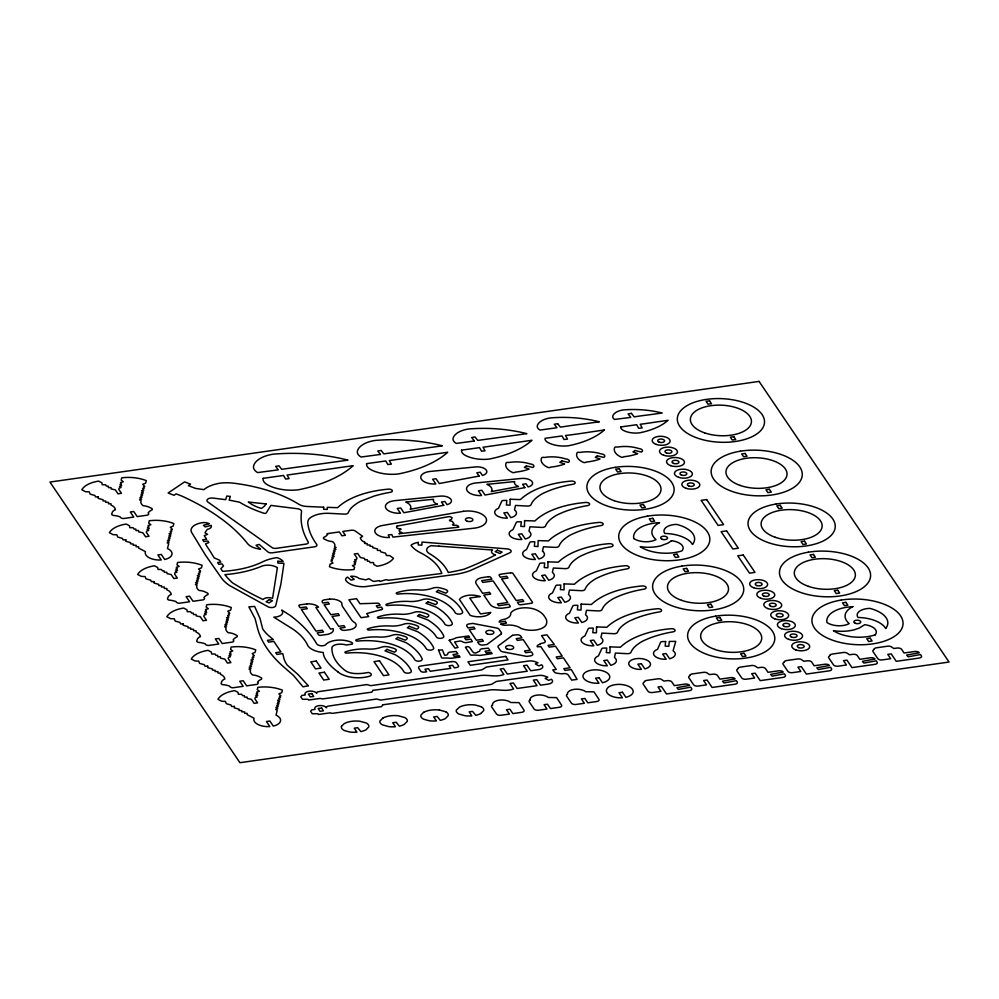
<?xml version="1.0" encoding="UTF-8"?>
<svg xmlns="http://www.w3.org/2000/svg" width="999" height="999" viewBox="0 0 999 999"><rect width="100%" height="100%" fill="white"/><g stroke="black" fill="none" stroke-linecap="round" stroke-linejoin="round"><path stroke-width="1.5" d="M423.588 712.324L420.866 715.184A8.991 4.495 2.4 0 0 423.776 719.243L429.12 720.729A16.284 8.142 2.4 0 0 436.388 720.891L433.691 716.92L437.137 716.433L440.284 720.329A16.246 8.117 2.4 0 0 445.517 718.468L448.226 715.584A8.941 4.471 2.4 0 0 445.729 711.738M480.956 713.423L483.678 710.551A8.941 4.471 2.4 0 0 481.181 706.705M383.067 717.894L379.907 721.003A8.941 4.471 2.4 0 0 382.405 724.849L388.798 726.623A16.471 8.242 2.4 0 0 395.429 726.71L392.744 722.739L396.191 722.252L399.325 726.136A16.434 8.217 2.4 0 0 404.12 724.5L407.267 721.403A8.941 4.471 2.4 0 0 404.77 717.557L398.389 715.771A16.871 8.429 2.4 0 0 383.129 717.931M647.577 516.121L651.186 515.609A45.604 22.802 2.4 0 1 707.342 531.768A45.604 22.802 2.4 0 1 680.981 559.627L677.372 560.139A45.604 22.802 2.4 0 1 621.228 543.993A45.604 22.802 2.4 0 1 647.589 516.121M808.328 552.197L811.925 551.685A45.604 22.802 2.4 0 1 868.094 567.832A45.604 22.802 2.4 0 1 841.72 595.704L838.124 596.216A45.604 22.802 2.4 0 1 781.967 580.057A45.604 22.802 2.4 0 1 808.341 552.197M439.335 709.964L445.704 711.75M481.168 706.718L474.8 704.932A16.871 8.429 2.4 0 0 459.54 707.092L456.318 710.152A8.941 4.471 2.4 0 0 458.816 713.998L465.209 715.784A16.471 8.242 2.4 0 0 471.84 715.858L469.155 711.887L472.602 711.4L475.736 715.296A16.246 8.117 2.4 0 0 480.969 713.436M542.507 551.173L543.468 546.765L555.219 547.377A3.734 1.873 2.4 0 0 559.04 545.991A45.167 22.59 2.4 0 1 565.509 538.224L567.095 537.075A51.299 25.649 2.4 0 1 571.328 534.552L576.423 532.317A87.125 43.556 2.4 0 1 600.149 525.711L601.286 525.536A3.247 1.623 2.4 0 0 602.971 523.576A3.247 1.623 2.4 0 0 599.175 522.415A76.286 38.137 2.4 0 0 548.426 540.934L538.099 540.596L538.011 546.528L534.365 546.328L534.79 541.745L531.393 541.808A1.823 0.912 2.4 0 0 529.795 542.494L526.448 549.65A10.914 5.457 2.4 0 0 523.676 556.018A10.914 5.457 2.4 0 0 535.352 559.465L531.83 554.258L535.289 553.771L538.798 558.965A10.914 5.457 2.4 0 0 542.507 551.173M337.862 671.877A22.403 11.201 2.4 0 0 370.354 675.923A4.508 2.248 2.4 0 0 368.594 672.464L365.472 672.914A23.364 11.676 2.4 0 1 354.37 673.488A12.662 6.331 2.4 0 1 344.942 670.354A77.21 38.599 2.4 0 1 331.93 647.514A8.292 4.146 2.4 0 1 338.399 644.255A11.838 5.919 2.4 0 1 346.341 644.967L352.285 644.13A3.259 1.623 2.4 0 0 351.298 642.22A16.583 8.292 2.4 0 0 325.437 644.967A5.02 2.51 2.4 0 1 320.554 645.704A5.02 2.51 2.4 0 1 316.708 643.831A186.026 93.007 2.4 0 0 289.822 615.172L281.73 610.064L282.13 610.814A9.965 4.983 2.4 0 1 273.801 617.157L292.969 629.17A82.13 41.059 2.4 0 1 307.817 645.591A18.082 9.041 2.4 0 0 323.264 652.459A41.646 20.829 2.4 0 0 324.975 658.291A86.638 43.319 2.4 0 0 337.937 671.865M423.651 712.349A16.783 8.392 2.4 0 1 439.323 710.014M875.136 634.889A30.544 15.272 2.4 0 1 833.403 630.669A28.147 14.073 2.4 0 0 842.544 631.306L845.579 631.168A28.147 14.073 2.4 0 0 854.145 629.807L859.078 628.146L864.709 624.687A14.236 7.118 2.4 0 1 875.124 634.889M852.846 606.668A30.544 15.272 2.4 0 0 826.947 622.502A14.236 7.118 2.4 0 0 849.212 623.613A28.147 14.073 2.4 0 1 852.821 606.668M397.065 526.086L397.065 526.161A6.306 3.159 2.4 0 0 396.665 527.734L397.664 528.471A5.944 2.972 2.4 0 0 400.749 528.796L401.049 529.37A7.717 3.859 2.4 0 0 399.175 530.419A12.338 6.169 2.4 0 1 399.45 531.63A4.995 2.498 2.4 0 0 401.66 532.392L401.698 532.917A9.266 4.633 2.4 0 0 398.913 533.741L458.753 527.16A4.62 2.31 2.4 0 0 458.429 526.211A17.395 8.704 2.4 0 1 456.68 525.362A7.867 3.934 2.4 0 0 453.296 525.312L452.46 524.587A4.096 2.048 2.4 0 0 453.871 523.376A17.395 8.704 2.4 0 1 452.36 521.416A11.101 5.544 2.4 0 0 449.75 520.854L449.475 520.142A7.255 3.634 2.4 0 0 451.773 518.918A17.395 8.704 2.4 0 1 452.06 517.594A11.588 5.794 2.4 0 0 449.238 516.558L397.065 526.086M277.897 561.276L277.872 563.099L283.866 563.311L283.866 564.048L280.869 584.265L275.687 605.769A4.483 2.248 2.4 0 1 272.715 607.479A4.483 2.248 2.4 0 1 268.144 606.843L229.645 585.564A52.223 26.111 2.4 0 1 220.979 577.297L205.469 555.119L191.433 532.105A16.883 8.442 2.4 0 1 202.934 522.614A6.993 3.496 2.4 0 1 209.315 523.726L203.421 525.287L205.282 526.923L211.164 525.362A6.993 3.496 2.4 0 1 207.467 529.333A42.308 21.154 2.4 0 0 205.02 532.792L207.542 534.29L204.233 535.651L206.656 539.223L202.672 539.797L203.858 541.558L207.854 540.996L208.916 542.569L205.469 543.893A447.49 223.751 2.4 0 0 210.614 551.972L214.248 557.929L219.518 560.152L220.829 562.075L217.595 562.537L218.781 564.298L222.015 563.848L223.489 566.008L220.866 568.668L222.552 571.328A72.752 36.376 2.4 0 0 262.799 561.763A36.201 18.107 2.4 0 1 276.873 557.617A13.324 6.656 2.4 0 1 283.129 561.463L277.897 561.276M323.664 507.217L323.626 509.278L327.272 509.403L327.31 507.342L337.637 507.679A76.286 38.137 2.4 0 1 388.374 489.16A3.247 1.623 2.4 0 1 392.182 490.334A3.247 1.623 2.4 0 1 390.484 492.282L389.348 492.47A87.125 43.556 2.4 0 0 373.963 496.128L360.527 501.311A51.299 25.649 2.4 0 0 356.293 503.833L354.707 504.97A45.167 22.59 2.4 0 0 348.239 512.737A3.734 1.873 2.4 0 1 344.418 514.123L330.282 513.386A21.716 10.864 2.4 0 0 308.928 519.018A25.537 12.762 2.4 0 0 307.742 523.126A143.918 71.953 2.4 0 0 315.609 542.832L316.758 544.517A3.709 1.861 2.4 0 1 314.473 546.815L272.203 552.809A3.646 1.823 2.4 0 1 267.994 551.985L259.166 544.43L256.031 545.267L260.489 549.175A16.596 8.292 2.4 0 1 247.615 543.668A232.705 116.346 2.4 0 0 223.339 520.279L217.32 515.921A232.705 116.346 2.4 0 0 182.055 496.178L176.149 493.868L174.026 495.292L168.132 492.994L184.603 481.905L190.547 484.178L188.386 485.626L195.392 488.374L203.883 489.647A31.294 15.647 2.4 0 1 219.38 483.291L221.753 482.979A29.258 14.635 2.4 0 1 233.891 483.229L235.177 483.379A111.888 55.944 2.4 0 1 298.801 504.258A10.914 5.457 2.4 0 0 306.843 506.456L323.664 507.217M418.306 542.382L418.269 544.992L421.915 545.129L421.965 542.12L423.439 542.17L507.292 548.901A4.483 2.248 2.4 0 1 510.889 550.499A4.483 2.248 2.4 0 1 509.902 552.759L469.817 570.766A52.223 26.111 2.4 0 1 453.833 574.612L365.434 586.625A16.883 8.442 2.4 0 1 345.754 580.257A6.993 3.496 2.4 0 1 347.577 577.11L351.061 580.169L354.208 579.345L350.724 576.286A6.993 3.496 2.4 0 1 358.878 578.384A42.308 21.154 2.4 0 0 365.959 579.845L368.793 578.671L373.002 581.168A1.923 0.962 2.4 0 0 374.613 581.306L379.508 580.606L380.082 581.455L385.739 579.732A1.823 0.912 2.4 0 1 387.724 580.069L388.112 580.307A447.49 223.751 2.4 0 0 403.908 578.234L441.82 573.451A72.752 36.376 2.4 0 0 420.204 552.622A36.201 18.107 2.4 0 1 411.014 545.279A13.324 6.656 2.4 0 1 418.306 542.382M510.127 499.25L510.027 505.182L506.393 504.982L506.805 500.412L503.421 500.474A1.823 0.912 2.4 0 0 501.81 501.148L498.464 508.316A10.914 5.457 2.4 0 0 495.704 514.685A10.914 5.457 2.4 0 0 507.367 518.119L503.858 512.924L507.305 512.437L510.814 517.632A10.914 5.457 2.4 0 0 514.522 509.84L515.496 505.432L527.235 506.043A3.734 1.873 2.4 0 0 531.056 504.645A45.167 22.59 2.4 0 1 537.524 496.878L539.11 495.741A51.299 25.649 2.4 0 1 543.344 493.219L548.451 490.984A87.125 43.556 2.4 0 1 572.165 484.378L573.301 484.19A3.247 1.623 2.4 0 0 574.999 482.242A3.247 1.623 2.4 0 0 571.191 481.081A76.286 38.137 2.4 0 0 520.454 499.587L510.127 499.25M524.587 520.629L524.5 526.56L520.854 526.361L521.278 521.79L517.882 521.84A1.823 0.912 2.4 0 0 516.271 522.527L512.924 529.695A10.914 5.457 2.4 0 0 510.164 536.063A10.914 5.457 2.4 0 0 521.84 539.497L518.319 534.29L521.765 533.803L525.287 538.998A10.914 5.457 2.4 0 0 528.983 531.206L529.957 526.798L541.708 527.41A3.734 1.873 2.4 0 0 545.516 526.023A45.167 22.59 2.4 0 1 551.985 518.256L553.583 517.12A51.299 25.649 2.4 0 1 557.817 514.597L562.912 512.35A87.125 43.556 2.4 0 1 586.638 505.756L587.774 505.569A3.247 1.623 2.4 0 0 589.46 503.621A3.247 1.623 2.4 0 0 585.664 502.447A76.286 38.137 2.4 0 0 534.915 520.966L524.587 520.629M547.976 561.838L547.877 567.769L544.243 567.582L544.655 562.999L541.271 563.061A1.823 0.912 2.4 0 0 539.66 563.748L536.313 570.904A10.914 5.457 2.4 0 0 533.553 577.272A10.914 5.457 2.4 0 0 545.217 580.719L541.708 575.511L545.154 575.024L548.663 580.219A10.914 5.457 2.4 0 0 552.372 572.427L553.346 568.019L565.084 568.631A3.734 1.873 2.4 0 0 568.906 567.245A45.167 22.59 2.4 0 1 575.374 559.477L576.96 558.329A51.299 25.649 2.4 0 1 581.193 555.806L586.288 553.571A87.125 43.556 2.4 0 1 610.014 546.965L611.151 546.79A3.247 1.623 2.4 0 0 612.849 544.83A3.247 1.623 2.4 0 0 609.04 543.668A76.286 38.137 2.4 0 0 558.304 562.187L547.976 561.838M564.11 583.903L564.023 589.835L560.377 589.635L560.801 585.064L557.405 585.114A1.823 0.912 2.4 0 0 555.794 585.801L552.447 592.969A10.914 5.457 2.4 0 0 549.687 599.338A10.914 5.457 2.4 0 0 561.363 602.772L557.842 597.577L561.288 597.077L564.81 602.285A10.914 5.457 2.4 0 0 568.506 594.492L569.48 590.072L581.218 590.684A3.734 1.873 2.4 0 0 585.039 589.298A45.167 22.59 2.4 0 1 591.508 581.53L593.106 580.394A51.299 25.649 2.4 0 1 597.327 577.872L602.434 575.624A87.125 43.556 2.4 0 1 626.161 569.03L627.285 568.843A3.247 1.623 2.4 0 0 628.983 566.895A3.247 1.623 2.4 0 0 625.174 565.721A76.286 38.137 2.4 0 0 574.437 584.24L564.11 583.903M581.118 604.145L581.031 610.077L577.385 609.877L577.809 605.307L574.413 605.357A1.823 0.912 2.4 0 0 572.814 606.043L569.467 613.211A10.914 5.457 2.4 0 0 566.695 619.58A10.914 5.457 2.4 0 0 578.371 623.014L574.85 617.807L578.309 617.32L581.818 622.514A10.914 5.457 2.4 0 0 585.526 614.722L586.488 610.314L598.239 610.926A3.734 1.873 2.4 0 0 602.047 609.54A45.167 22.59 2.4 0 1 608.528 601.773L610.114 600.636A51.299 25.649 2.4 0 1 614.348 598.114L619.442 595.866A87.125 43.556 2.4 0 1 643.169 589.273L644.305 589.085A3.247 1.623 2.4 0 0 645.991 587.137A3.247 1.623 2.4 0 0 642.195 585.963A76.286 38.137 2.4 0 0 591.445 604.482L581.118 604.145M596.54 626.922L596.453 632.854L592.807 632.654L593.231 628.084L589.835 628.134A1.823 0.912 2.4 0 0 588.224 628.821L584.877 635.988A10.914 5.457 2.4 0 0 582.117 642.357A10.914 5.457 2.4 0 0 593.793 645.791L590.272 640.584L593.718 640.097L597.24 645.292A10.914 5.457 2.4 0 0 600.936 637.499L601.91 633.091L613.648 633.703A3.734 1.873 2.4 0 0 617.469 632.317A45.167 22.59 2.4 0 1 623.938 624.55L625.536 623.413A51.299 25.649 2.4 0 1 629.77 620.891L634.865 618.643A87.125 43.556 2.4 0 1 658.591 612.05L659.715 611.863A3.247 1.623 2.4 0 0 661.413 609.914A3.247 1.623 2.4 0 0 657.604 608.741A76.286 38.137 2.4 0 0 606.868 627.26L596.54 626.922M610.052 646.877L609.964 652.822L606.318 652.622L606.743 648.039L603.346 648.101A1.823 0.912 2.4 0 0 601.735 648.788L598.401 655.943A10.914 5.457 2.4 0 0 595.629 662.312A10.914 5.457 2.4 0 0 607.305 665.759L603.783 660.551L607.242 660.064L610.751 665.259A10.914 5.457 2.4 0 0 614.46 657.467L615.421 653.059L627.172 653.671A3.734 1.873 2.4 0 0 630.981 652.285A45.167 22.59 2.4 0 1 637.462 644.517L639.048 643.368A51.299 25.649 2.4 0 1 643.281 640.846L648.376 638.611A87.125 43.556 2.4 0 1 672.102 632.005L673.239 631.83A3.247 1.623 2.4 0 0 674.924 629.87A3.247 1.623 2.4 0 0 671.128 628.708A76.286 38.137 2.4 0 0 620.379 647.227L610.052 646.877M98.302 496.915L98.239 498.376L103.009 499.7L102.959 500.849L105.719 501.111L105.669 502.272L108.591 502.397L108.529 503.771L111.076 503.883L111.026 505.082L112.825 506.031A13.237 6.618 2.4 0 1 115.397 509.69A10.527 5.27 2.4 0 0 112.025 513.386A2.872 1.436 2.4 0 0 113.424 515.447A13.636 6.818 2.4 0 1 120.305 516.945A3.072 1.536 2.4 0 0 123.639 518.518L133.754 517.082L130.307 511.988L133.754 511.5L137.2 516.595L147.328 515.159A3.072 1.536 2.4 0 0 148.127 512.986A13.636 6.818 2.4 0 1 151.948 509.977A2.872 1.436 2.4 0 0 150.549 507.917A10.527 5.27 2.4 0 0 143.219 505.744A13.237 6.618 2.4 0 1 140.809 502.06L141.134 500.811L139.598 499.837L141.571 499.088L139.823 497.964L142.07 497.102L140.609 496.166L142.557 495.229L141.084 494.293L142.982 493.568L141.558 492.657L143.381 491.97L141.521 490.771L143.868 490.072L142.557 488.736L144.393 488.036L143.319 486.95L144.805 486.388L142.745 484.29L145.629 483.191L146.279 480.619A27.36 13.686 2.4 0 0 121.728 477.822L121.154 480.082L123.289 481.78L120.504 482.604L121.453 484.016L120.042 484.44L121.666 485.726L119.555 486.351L121.041 487.537L119.106 488.111L118.781 489.373L121.466 493.344L118.019 493.831L115.335 489.86L111.189 488.936L110.964 487.574L108.441 487.599L108.192 486.113L106.493 486.138L105.544 484.727L102.223 484.765L101.898 482.817L98.626 481.106A27.36 13.686 2.4 0 0 81.831 489.772L85.552 491.72L89.286 491.87L90.172 494.143L94.942 495.492L95.504 496.94L98.302 496.915M125.862 539.847L125.799 541.308L130.569 542.632L130.519 543.793L133.279 544.055L133.229 545.204L136.151 545.329L136.089 546.703L138.636 546.815L138.574 548.014L145.467 551.635A13.424 6.718 2.4 0 0 161.276 559.964L157.867 554.92L161.314 554.433L164.723 559.477A13.424 6.718 2.4 0 0 167.47 548.513L168.694 543.743L167.158 542.769L169.131 542.02L167.382 540.896L169.63 540.034L168.157 539.098L170.105 538.174L168.631 537.225L170.542 536.5L169.118 535.601L170.941 534.902L169.081 533.716L171.428 533.016L170.117 531.68L171.953 530.981L170.879 529.895L172.365 529.32L170.305 527.222L173.189 526.123L173.838 523.551A27.36 13.686 2.4 0 0 149.288 520.754L148.714 523.014L150.849 524.712L148.064 525.536L149.013 526.948L147.59 527.372L149.213 528.658L147.103 529.283L148.601 530.469L146.653 531.043L146.341 532.305L149.026 536.276L145.567 536.763L142.882 532.804L138.749 531.868L138.524 530.506L136.001 530.531L135.752 529.058L134.053 529.07L133.104 527.659L129.783 527.697L129.458 525.749L126.186 524.038A27.36 13.686 2.4 0 0 109.39 532.704L113.099 534.652L116.846 534.815L117.732 537.075L122.502 538.436L123.064 539.872L125.862 539.847M154.133 581.605L154.058 583.066L158.841 584.39L158.791 585.551L161.538 585.814L161.488 586.962L164.41 587.087L164.348 588.473L166.895 588.573L166.845 589.772L168.656 590.721A13.237 6.618 2.4 0 1 171.216 594.393A10.527 5.27 2.4 0 0 167.844 598.076A2.872 1.436 2.4 0 0 169.243 600.137A13.636 6.818 2.4 0 1 176.124 601.635A3.072 1.536 2.4 0 0 179.458 603.221L189.585 601.785L186.139 596.678L189.585 596.191L193.032 601.286L203.159 599.85A3.072 1.536 2.4 0 0 203.958 597.689A13.636 6.818 2.4 0 1 207.78 594.667A2.872 1.436 2.4 0 0 206.381 592.607A10.527 5.27 2.4 0 0 199.051 590.434A13.237 6.618 2.4 0 1 196.641 586.75L196.953 585.501L195.429 584.527L197.402 583.778L195.642 582.654L197.902 581.805L196.428 580.856L198.376 579.932L196.903 578.983L198.801 578.259L197.39 577.36L199.213 576.66L197.352 575.474L199.7 574.775L198.376 573.438L200.212 572.739L199.151 571.653L200.637 571.078L198.576 568.98L201.448 567.882L202.11 565.309A27.36 13.686 2.4 0 0 177.547 562.512L176.973 564.772L179.121 566.47L176.336 567.295L177.285 568.706L175.861 569.13L177.485 570.417L175.374 571.053L176.86 572.227L174.925 572.802L174.6 574.063L177.285 578.034L173.838 578.521L171.154 574.562L167.02 573.626L166.783 572.265L164.273 572.29L164.023 570.816L162.325 570.829L161.376 569.43L158.054 569.455L157.717 567.507L154.458 565.796A27.36 13.686 2.4 0 0 137.662 574.462L141.371 576.411L145.105 576.573L146.004 578.833L150.762 580.194L151.336 581.643L154.133 581.605M183.329 623.851L183.267 625.312L188.037 626.635L187.987 627.797L190.747 628.059L190.684 629.208L193.606 629.333L193.544 630.706L196.104 630.819L196.041 632.017L197.852 632.966A13.237 6.618 2.4 0 1 200.412 636.625A10.527 5.27 2.4 0 0 197.053 640.322A2.872 1.436 2.4 0 0 198.439 642.382A13.636 6.818 2.4 0 1 205.319 643.88A3.072 1.536 2.4 0 0 208.654 645.466L218.781 644.018L215.334 638.923L218.781 638.436L222.228 643.531L232.355 642.095A3.072 1.536 2.4 0 0 233.154 639.934A13.636 6.818 2.4 0 1 236.975 636.912A2.872 1.436 2.4 0 0 235.577 634.852A10.527 5.27 2.4 0 0 228.247 632.679A13.237 6.618 2.4 0 1 225.836 628.995L226.149 627.747L224.625 626.773L226.598 626.023L224.837 624.899L227.098 624.038L225.624 623.101L227.572 622.177L226.099 621.228L227.997 620.504L226.586 619.605L228.409 618.905L226.548 617.719L228.896 617.02L227.572 615.671L229.408 614.972L228.346 613.898L229.832 613.324L227.772 611.226L230.657 610.127L231.306 607.554A27.36 13.686 2.4 0 0 206.756 604.757L206.169 607.017L208.316 608.716L205.532 609.54L206.481 610.951L205.057 611.376L206.681 612.662L204.57 613.286L206.056 614.472L204.121 615.047L203.796 616.308L206.481 620.279L203.034 620.766L200.349 616.795L196.216 615.871L195.991 614.51L193.469 614.535L193.219 613.061L191.521 613.074L190.572 611.663L187.25 611.7L186.925 609.752L183.654 608.041A27.36 13.686 2.4 0 0 166.858 616.708L170.567 618.656L174.301 618.818L175.2 621.078L179.957 622.439L180.532 623.875L183.329 623.851M207.742 666.158L207.68 667.619L212.462 668.943L212.4 670.092L215.16 670.354L215.11 671.515L218.032 671.64L217.969 673.014L220.517 673.126L220.467 674.325L222.265 675.274A13.237 6.618 2.4 0 1 224.837 678.933A10.527 5.27 2.4 0 0 221.466 682.617A2.872 1.436 2.4 0 0 222.864 684.69A13.636 6.818 2.4 0 1 229.745 686.188A3.072 1.536 2.4 0 0 233.079 687.762L243.194 686.325L239.748 681.231L243.194 680.744L246.653 685.838L256.768 684.402A3.072 1.536 2.4 0 0 257.567 682.23A13.636 6.818 2.4 0 1 261.388 679.22A2.872 1.436 2.4 0 0 259.99 677.16A10.527 5.27 2.4 0 0 252.66 674.987A13.237 6.618 2.4 0 1 250.25 671.303L250.574 670.054L249.051 669.08L251.011 668.331L249.263 667.207L251.523 666.345L250.05 665.409L251.998 664.472L250.524 663.536L252.422 662.812L250.999 661.9L252.834 661.213L250.974 660.014L253.309 659.315L251.998 657.979L253.833 657.28L252.759 656.193L254.258 655.631L252.185 653.533L255.07 652.434L255.732 649.862A27.36 13.686 2.4 0 0 231.169 647.065L230.594 649.325L232.73 651.023L229.945 651.847L230.906 653.259L229.483 653.683L231.106 654.969L228.996 655.594L230.482 656.78L228.546 657.354L228.222 658.616L230.906 662.587L227.46 663.074L224.775 659.103L220.629 658.179L220.404 656.818L217.882 656.842L217.632 655.356L215.946 655.381L214.985 653.97L211.663 654.008L211.338 652.06L208.079 650.337A27.36 13.686 2.4 0 0 191.271 659.015L194.992 660.963L198.726 661.113L199.613 663.386L204.383 664.735L204.945 666.183L207.742 666.158M234.415 706.443L234.353 707.904L239.123 709.228L239.073 710.389L241.833 710.651L241.783 711.8L244.705 711.925L244.643 713.298L247.19 713.411L247.128 714.61L254.021 718.231A13.424 6.718 2.4 0 0 269.83 726.56L266.421 721.515L269.867 721.028L273.276 726.073A13.424 6.718 2.4 0 0 276.024 715.109L277.247 710.339L275.712 709.365L277.685 708.616L275.936 707.492L278.184 706.63L276.711 705.694L278.659 704.77L277.185 703.82L279.096 703.096L277.672 702.197L279.495 701.498L277.635 700.311L279.982 699.612L278.671 698.264L280.507 697.564L279.433 696.49L280.919 695.916L278.858 693.818L281.743 692.719L282.392 690.147A27.36 13.686 2.4 0 0 257.842 687.349L257.267 689.61L259.403 691.308L256.618 692.132L257.567 693.543L256.144 693.968L257.767 695.254L255.657 695.878L257.155 697.065L255.207 697.639L254.895 698.9L257.58 702.871L254.121 703.358L251.436 699.387L247.302 698.463L247.078 697.102L244.555 697.127L244.305 695.654L242.607 695.666L241.658 694.255L238.336 694.293L238.012 692.344L234.74 690.634A27.36 13.686 2.4 0 0 217.944 699.3L221.653 701.248L225.399 701.41L226.286 703.671L231.056 705.032L231.618 706.468L234.415 706.443M364.71 542.257L364.647 543.456L367.195 543.568L367.145 544.942L370.055 545.067L370.005 546.228L372.764 546.49L372.714 547.652L377.485 548.963L377.422 550.437L380.219 550.399L380.794 551.848L385.552 553.196L386.451 555.469L389.735 555.606L393.469 558.266A27.36 13.686 2.4 0 1 377.098 566.246L373.826 564.535L373.501 562.574L370.179 562.612L369.23 561.201L367.532 561.226L367.282 559.74L364.76 559.777L364.535 558.416L360.402 557.479L357.717 553.508L354.27 554.008L356.955 557.966L356.631 559.228L354.682 559.815L356.181 560.988L354.071 561.625L355.694 562.912L354.27 563.324L355.219 564.735L352.435 565.571L354.583 567.257L353.996 569.517A27.36 13.686 2.4 0 1 329.445 566.72L330.095 564.16L332.979 563.061L330.919 560.951L332.405 560.389L331.343 559.303L333.179 558.603L331.855 557.267L334.203 556.568L332.342 555.382L334.166 554.682L332.754 553.771L334.653 553.046L333.179 552.11L335.127 551.173L333.654 550.237L335.901 549.375L334.153 548.264L336.126 547.514L334.603 546.54L334.915 545.292A13.237 6.618 2.4 0 0 332.505 541.595A10.527 5.27 2.4 0 1 325.174 539.435A2.872 1.436 2.4 0 1 323.776 537.362A13.636 6.818 2.4 0 0 327.597 534.353A3.072 1.536 2.4 0 1 327.06 533.678L339.335 531.943L341.933 535.789L345.379 535.302L342.782 531.456L351.161 530.257A3.634 1.823 2.4 0 1 355.282 531.031L362.575 536.238A10.539 5.27 2.4 0 1 360.339 537.649A13.237 6.618 2.4 0 0 362.899 541.308L364.71 542.257M620.766 426.948L620.741 427.172A8.604 4.308 2.4 0 0 623.289 430.357A16.209 8.104 2.4 0 0 639.41 432.867A62.05 31.031 2.4 0 0 664.61 423.052L668.119 420.292L655.019 422.177A296.778 148.389 2.4 0 1 640.172 424.288L642.17 427.897L638.661 428.284L636.688 424.712L620.766 426.948M665.609 641.533L665.184 646.116L668.831 646.316L669.28 641.47L675.749 641.37L673.089 650.799A10.914 5.457 2.4 0 1 669.617 658.753L666.096 653.558L662.649 654.045L666.171 659.24A10.914 5.457 2.4 0 1 654.42 655.719A10.914 5.457 2.4 0 1 657.554 649.325L660.601 642.282A1.823 0.912 2.4 0 1 662.212 641.595L665.609 641.533M277.372 567.744L272.577 598.276A6.606 3.309 2.4 0 0 262.987 599.5A317.882 158.941 2.4 0 1 232.442 582.779A120.991 60.502 2.4 0 1 224.875 574.637A81.019 40.509 2.4 0 0 262.262 565.971A10.827 5.42 2.4 0 1 277.372 567.744M438.536 650.162L441.62 657.817L442.682 658.141A19.306 9.653 2.4 0 1 450.999 658.316L460.015 657.042L459.065 655.631L454.17 656.331L452.972 654.57L457.879 653.87L456.081 651.46L449.65 652.16A4.296 2.148 2.4 0 0 447.739 653.683A2.947 1.474 2.4 0 1 446.79 654.932A2.448 1.224 2.4 0 1 444.592 655.182L442.357 649.887L438.536 650.162M263.099 478.334L263.062 478.509A16.321 8.167 2.4 0 0 267.857 485.039A30.744 15.372 2.4 0 0 298.401 489.797A117.657 58.829 2.4 0 0 346.191 471.203A95.966 47.977 2.4 0 0 349.662 468.643A117.657 58.829 2.4 0 0 353.184 465.671L287.063 475.074L289.086 478.633L285.577 479.021L283.554 475.462L263.099 478.334M366.608 463.636L366.571 463.786A14.698 7.343 2.4 0 0 370.879 469.667A27.672 13.836 2.4 0 0 398.389 473.951A105.931 52.972 2.4 0 0 441.408 457.217A86.376 43.194 2.4 0 0 444.543 454.907A105.607 52.81 2.4 0 0 447.689 452.247L389.273 460.576L391.333 464.11L387.837 464.523L385.764 460.964L366.608 463.636M461.538 450.162L461.526 450.237A12.775 6.394 2.4 0 0 465.272 455.357A24.063 12.038 2.4 0 0 489.185 459.078A92.108 46.054 2.4 0 0 526.598 444.53A75.112 37.55 2.4 0 0 529.32 442.52A92.108 46.054 2.4 0 0 531.406 440.784L531.992 440.259L483.054 447.24L485.052 450.811L481.543 451.198L479.545 447.639L461.538 450.162M449.225 640.284L454.97 648.139L458.042 647.439L454.595 642.007L459.415 641.121A2.947 1.474 2.4 0 1 462.712 641.895A4.296 2.148 2.4 0 0 466.146 642.644L472.327 641.558L470.829 639.11L465.934 639.81L464.735 638.036L469.63 637.35L468.681 635.938L456.368 637.687A19.306 9.653 2.4 0 1 449.737 639.984L449.225 640.284M230.245 496.441L229.146 500.112L239.585 502.197A97.228 48.614 2.4 0 0 263.923 513.249A1.611 0.812 2.4 0 0 266.321 512.837A466.595 233.291 2.4 0 1 269.58 507.492L270.929 505.394L296.666 508.641A5.195 2.597 2.4 0 1 301.573 511.588A164.785 82.393 2.4 0 0 308.179 541.908A3.709 1.848 2.4 0 1 305.844 544.13L276.174 548.339A3.646 1.823 2.4 0 1 272.053 547.577L207.992 502.097A5.27 2.635 2.4 0 1 207.717 499.15A5.27 2.635 2.4 0 1 212.999 498.076L225.674 499.675L226.773 496.041L230.245 496.441M341.521 726.186L341.433 726.46A8.991 4.495 2.4 0 0 344.343 730.519L349.687 732.005A16.284 8.142 2.4 0 0 356.943 732.167L354.258 728.196L357.704 727.709L360.839 731.593A16.246 8.117 2.4 0 0 366.071 729.732L368.793 726.86A8.941 4.471 2.4 0 0 366.296 723.014L359.902 721.241A16.783 8.392 2.4 0 0 344.218 723.626L341.521 726.186M465.497 647.377L470.442 654.919L471.503 655.244A19.306 9.653 2.4 0 1 479.82 655.419L492.132 653.671L491.183 652.272L486.288 652.959L485.089 651.198L489.997 650.511L488.336 648.164L481.768 648.801A4.296 2.148 2.4 0 0 479.857 650.312A2.947 1.474 2.4 0 1 478.096 651.81C470.879 657.142 471.853 643.269 465.497 647.377M372.927 690.371L371.865 692.145L323.364 698.813A2.91 1.461 2.4 0 1 320.429 698.401L308.604 700.024L308.117 699.275L302.485 699.3L300.811 696.765L302.023 695.416L305.269 694.954A6.081 3.034 2.4 0 1 309.016 691.208A6.081 3.034 2.4 0 1 316.745 693.331A2.972 1.486 2.4 0 1 318.631 691.645L366.795 684.577L370.879 685.651L481.768 669.904L486.513 667.02L528.646 661.038A7.218 3.609 2.4 0 1 535.027 661.663L538.011 662.749L535.352 663.935L538.848 665.896L541.608 664.785A6.494 3.247 2.4 0 1 538.049 669.705L530.706 670.741L526.985 665.209L523.526 665.696L527.26 671.228L507.305 674.025L503.608 668.518L500.149 669.005L503.858 674.512C495.117 677.846 486.438 673.826 477.709 675.986L372.927 690.371M382.704 704.819L381.643 706.593L333.142 713.261A2.91 1.461 2.4 0 1 330.207 712.836L318.381 714.472L317.894 713.723L312.262 713.748L310.589 711.213L311.813 709.864L315.047 709.402A6.081 3.034 2.4 0 1 318.793 705.656A6.081 3.034 2.4 0 1 326.523 707.779A2.972 1.486 2.4 0 1 328.409 706.093L376.573 699.025L380.656 700.087L491.558 684.352L496.291 681.468L538.424 675.486A7.218 3.609 2.4 0 1 544.805 676.098L547.789 677.197L545.129 678.383L548.626 680.344L551.386 679.233A6.494 3.247 2.4 0 1 547.827 684.153L540.496 685.189L536.763 679.657L533.304 680.144L537.037 685.664L517.082 688.473L513.386 682.966L509.94 683.453L513.636 688.96C504.895 692.295 496.216 688.261 487.487 690.421L382.704 704.819M644.53 681.493L643.893 682.429A3.634 1.823 2.4 0 0 643.219 684.19L648.001 691.246A3.634 1.811 2.4 0 0 652.622 692.519L660.926 691.333L657.991 686.987L661.438 686.5L666.47 693.943L689.335 690.696A3.634 1.811 2.4 0 0 691.583 688.448L690.696 687.15L678.346 689.422L676.897 687.687L689.485 685.364A3.559 1.786 2.4 0 0 684.952 684.115L674.3 685.626L671.815 681.942A3.634 1.823 2.4 0 0 667.607 680.631L663.973 681.093L661.263 679.283A3.634 1.823 2.4 0 0 657.717 678.833L646.815 680.381A3.634 1.823 2.4 0 0 644.53 681.493M690.159 675.024L689.522 675.948A3.634 1.823 2.4 0 0 688.848 677.709L693.618 684.765A3.634 1.811 2.4 0 0 698.239 686.038L706.555 684.864L703.621 680.519L707.067 680.032L712.1 687.462L734.964 684.215A3.634 1.811 2.4 0 0 737.2 681.967L736.325 680.669L723.975 682.941L722.514 681.206L735.114 678.883A3.559 1.786 2.4 0 0 730.581 677.634L719.929 679.145L717.432 675.461A3.634 1.823 2.4 0 0 713.224 674.15L709.602 674.612L706.892 672.814A3.634 1.823 2.4 0 0 703.333 672.364L692.444 673.913A3.634 1.823 2.4 0 0 690.159 675.024M738.261 668.194L737.612 669.13A3.634 1.823 2.4 0 0 736.937 670.878L741.72 677.946A3.634 1.811 2.4 0 0 746.34 679.208L754.657 678.034L751.71 673.688L755.169 673.201L760.202 680.631L783.054 677.384A3.634 1.811 2.4 0 0 785.301 675.149L784.427 673.85L772.077 676.123L770.616 674.375L783.216 672.065A3.559 1.786 2.4 0 0 778.683 670.804L768.031 672.315L765.534 668.643A3.634 1.823 2.4 0 0 761.325 667.32L757.704 667.794L754.994 665.983A3.634 1.823 2.4 0 0 751.435 665.534L740.546 667.082A3.634 1.823 2.4 0 0 738.261 668.194M784.44 661.638L783.79 662.574A3.634 1.823 2.4 0 0 783.116 664.323L787.899 671.39A3.634 1.811 2.4 0 0 792.519 672.652L800.836 671.478L797.889 667.132L801.335 666.645L806.368 674.075L829.232 670.841A3.634 1.811 2.4 0 0 831.48 668.593L830.594 667.295L818.243 669.567L816.795 667.819L829.395 665.509A3.559 1.786 2.4 0 0 824.862 664.248L814.197 665.771L811.712 662.087A3.634 1.823 2.4 0 0 807.504 660.776L803.883 661.238L801.161 659.427A3.634 1.823 2.4 0 0 797.614 658.978L786.725 660.526A3.634 1.823 2.4 0 0 784.44 661.638M830.057 655.157L829.507 656.043A3.634 1.823 2.4 0 0 828.745 657.854L833.528 664.909A3.634 1.811 2.4 0 0 838.149 666.183L846.453 664.997L843.518 660.664L846.965 660.164L851.997 667.607L874.862 664.36A3.634 1.811 2.4 0 0 877.11 662.112L876.223 660.814L863.873 663.086L862.424 661.35L875.024 659.028A3.559 1.786 2.4 0 0 870.479 657.779L859.827 659.29L857.342 655.606A3.634 1.823 2.4 0 0 853.134 654.295L849.5 654.757L846.79 652.946A3.634 1.823 2.4 0 0 843.243 652.509L832.342 654.045A3.634 1.823 2.4 0 0 830.069 655.157M874.312 648.875L873.675 649.812A3.634 1.823 2.4 0 0 873.001 651.573L877.771 658.628A3.634 1.811 2.4 0 0 882.404 659.902L890.708 658.716L887.774 654.382L891.22 653.883L896.253 661.326L919.117 658.079A3.634 1.811 2.4 0 0 921.353 655.831L920.479 654.532L908.128 656.805L906.667 655.069L919.267 652.747A3.559 1.786 2.4 0 0 914.734 651.498L904.083 653.009L901.585 649.325A3.634 1.823 2.4 0 0 897.377 648.014L893.755 648.476L891.046 646.665A3.634 1.823 2.4 0 0 887.487 646.228L876.598 647.764A3.634 1.823 2.4 0 0 874.312 648.875M266.096 503.946L265.022 505.407A22.477 11.239 2.4 0 1 261.326 508.416A34.815 17.408 2.4 0 1 249.787 503.121L248.289 502.047L266.096 503.946M604.358 429.982L603.933 430.357A77.635 38.824 2.4 0 1 602.172 431.818L599.875 433.516A77.635 38.824 2.4 0 1 568.344 445.779A20.28 10.14 2.4 0 1 548.189 442.644A10.764 5.382 2.4 0 1 545.029 438.336L562.012 435.939L563.998 439.498L567.507 439.11L565.509 435.514A371.266 185.639 2.4 0 0 590.621 431.98L604.358 429.982M671.515 540.684L668.019 543.094L660.951 545.791A28.147 14.073 2.4 0 1 652.372 547.152L649.338 547.29A28.147 14.073 2.4 0 1 640.184 546.665A30.544 15.272 2.4 0 0 681.942 550.874A14.236 7.118 2.4 0 0 671.515 540.684M500.936 634.153L486.975 644.492L483.379 645.004A3.634 1.811 2.4 0 1 478.758 643.731L477.572 641.982L483.341 641.171L482.142 639.397L476.373 640.222L469.243 629.682L475.012 628.858L473.813 627.097L468.044 627.921L466.87 626.173A3.634 1.811 2.4 0 1 469.105 623.925L472.714 623.413L496.715 628.021A3.634 1.823 2.4 0 1 499.05 629.233L501.323 632.579A3.634 1.823 2.4 0 1 500.936 634.153M512.524 635.327L498.576 645.666A3.634 1.823 2.4 0 0 498.189 647.24L500.462 650.599A3.634 1.823 2.4 0 0 502.784 651.81L526.798 656.405L530.394 655.893A3.634 1.811 2.4 0 0 532.642 653.658L531.456 651.91L525.686 652.722L524.5 650.961L530.269 650.137L523.126 639.597L517.357 640.421L516.171 638.661L521.94 637.837L520.754 636.088A3.634 1.811 2.4 0 0 516.133 634.815L512.524 635.327M526.398 465.909L524.388 467.37L529.12 469.068A36.676 18.332 2.4 0 1 515.372 472.14A2.173 1.086 2.4 0 1 512.637 472.527A19.293 9.653 2.4 0 1 506.118 462.899A1.936 0.962 2.4 0 1 508.853 462.512A24.55 12.275 2.4 0 1 530.332 463.973A4.083 2.035 2.4 0 1 533.641 465.409A4.083 2.035 2.4 0 1 532.779 467.47L526.398 465.909M561.85 460.876L559.852 462.337L564.572 464.036A36.676 18.332 2.4 0 1 550.824 467.095A2.173 1.086 2.4 0 1 548.089 467.495A19.293 9.653 2.4 0 1 541.57 457.867A1.936 0.962 2.4 0 1 544.305 457.48A24.55 12.275 2.4 0 1 565.784 458.941A4.083 2.035 2.4 0 1 569.105 460.377A4.083 2.035 2.4 0 1 568.244 462.437L561.85 460.876M597.302 455.844L595.304 457.305L600.037 459.003A36.676 18.332 2.4 0 1 586.288 462.062A2.173 1.086 2.4 0 1 583.541 462.462A19.293 9.653 2.4 0 1 577.022 452.834A1.936 0.962 2.4 0 1 579.77 452.435A24.55 12.275 2.4 0 1 601.248 453.908A4.083 2.035 2.4 0 1 604.557 455.344A4.083 2.035 2.4 0 1 603.696 457.405L597.302 455.844M438.261 590.322L436.263 591.783L446.615 595.691A72.178 36.089 2.4 0 1 461.9 610.339L462.5 611.563A4.208 2.11 2.4 0 1 459.865 614.098A3.809 1.911 2.4 0 1 455.144 612.612L454.345 611.276A48.714 24.363 2.4 0 0 449.363 605.981A46.304 23.152 2.4 0 0 398.077 594.03A1.436 0.724 2.4 0 1 396.378 593.556A1.436 0.724 2.4 0 1 396.965 592.669A35.477 17.745 2.4 0 1 421.191 590.084A20.629 10.315 2.4 0 0 432.642 588.174A7.268 3.634 2.4 0 1 439.947 587.862A35.664 17.832 2.4 0 1 444.405 589.098L446.053 589.722A3.634 1.811 2.4 0 1 447.028 592.245L445.791 593.156L438.261 590.322M427.959 601.798L425.961 603.271L436.313 607.167A72.178 36.089 2.4 0 1 451.585 621.815L452.197 623.039A4.208 2.11 2.4 0 1 449.55 625.574A3.809 1.911 2.4 0 1 444.83 624.088L444.031 622.752A48.714 24.363 2.4 0 0 439.061 617.457A46.304 23.152 2.4 0 0 387.774 605.519A1.436 0.724 2.4 0 1 386.076 605.032A1.436 0.724 2.4 0 1 386.663 604.158A35.477 17.745 2.4 0 1 410.876 601.56A20.629 10.315 2.4 0 0 422.327 599.662A7.268 3.634 2.4 0 1 429.645 599.35A35.664 17.832 2.4 0 1 434.09 600.574L435.751 601.198A3.634 1.811 2.4 0 1 436.725 603.733L435.477 604.632L427.959 601.798M634.964 450.499L632.966 451.96L637.687 453.658A36.676 18.332 2.4 0 1 623.938 456.718A2.173 1.086 2.4 0 1 621.203 457.117A19.293 9.653 2.4 0 1 614.685 447.49A1.936 0.962 2.4 0 1 617.419 447.09A24.55 12.275 2.4 0 1 638.898 448.563A4.083 2.035 2.4 0 1 642.207 450A4.083 2.035 2.4 0 1 641.346 452.06L634.964 450.499M419.43 614.572L417.432 616.033L427.784 619.942A72.178 36.089 2.4 0 1 443.057 634.59L443.668 635.814A4.208 2.11 2.4 0 1 441.021 638.349A3.809 1.911 2.4 0 1 436.301 636.85L435.502 635.526A48.714 24.363 2.4 0 0 430.532 630.232A46.304 23.152 2.4 0 0 379.245 618.281A1.436 0.724 2.4 0 1 377.547 617.807A1.436 0.724 2.4 0 1 378.134 616.92A35.477 17.745 2.4 0 1 402.347 614.335A20.629 10.315 2.4 0 0 413.798 612.424A7.268 3.634 2.4 0 1 421.116 612.112A35.664 17.832 2.4 0 1 425.562 613.349L427.222 613.973A3.634 1.811 2.4 0 1 428.196 616.495L426.948 617.407L419.43 614.572M409.315 626.336L407.317 627.797L417.669 631.705A72.178 36.089 2.4 0 1 432.942 646.353L433.554 647.577A4.208 2.11 2.4 0 1 430.919 650.099A3.809 1.911 2.4 0 1 426.186 648.613L425.387 647.29A48.714 24.363 2.4 0 0 420.417 641.995A46.304 23.152 2.4 0 0 369.131 630.044A1.436 0.724 2.4 0 1 367.432 629.557A1.436 0.724 2.4 0 1 368.019 628.683A35.477 17.745 2.4 0 1 392.232 626.098A20.629 10.315 2.4 0 0 403.683 624.188A7.268 3.634 2.4 0 1 411.001 623.875A35.664 17.832 2.4 0 1 415.447 625.112L417.107 625.736A3.634 1.811 2.4 0 1 418.082 628.259L416.845 629.17L409.315 626.336M397.802 637.362L395.804 638.836L406.168 642.732A72.178 36.089 2.4 0 1 421.441 657.379L422.04 658.603A4.208 2.11 2.4 0 1 419.405 661.138A3.809 1.911 2.4 0 1 414.685 659.652L413.886 658.316A48.714 24.363 2.4 0 0 408.916 653.021A46.304 23.152 2.4 0 0 357.617 641.083A1.436 0.724 2.4 0 1 355.919 640.596A1.436 0.724 2.4 0 1 356.506 639.722A35.477 17.745 2.4 0 1 380.731 637.125A20.629 10.315 2.4 0 0 392.182 635.227A7.268 3.634 2.4 0 1 399.488 634.914A35.664 17.832 2.4 0 1 403.946 636.138L405.594 636.763A3.634 1.811 2.4 0 1 406.568 639.298L405.332 640.197L397.802 637.362M386.95 649.387L384.952 650.849L395.317 654.757A72.178 36.089 2.4 0 1 410.589 669.405L411.201 670.629A4.208 2.11 2.4 0 1 408.554 673.151A3.809 1.911 2.4 0 1 403.833 671.665L403.034 670.341A48.714 24.363 2.4 0 0 398.064 665.047A46.304 23.152 2.4 0 0 346.778 653.096A1.436 0.724 2.4 0 1 345.08 652.609A1.436 0.724 2.4 0 1 345.666 651.735A35.477 17.745 2.4 0 1 369.88 649.15A20.629 10.315 2.4 0 0 381.331 647.24A7.268 3.634 2.4 0 1 388.648 646.927A35.664 17.832 2.4 0 1 393.094 648.164L394.755 648.788A3.634 1.811 2.4 0 1 395.729 651.311L394.48 652.222L386.95 649.387M269.48 599.537L266.084 601.785L269.043 602.946L272.44 600.699L269.48 599.537M497.352 550.212L495.217 551.623L499.937 553.483L502.072 552.06L497.352 550.212M540.471 643.731L538.024 645.104A3.709 1.848 2.4 0 0 537.3 646.79L540.784 646.603L556.243 669.442L552.734 669.942L554.383 672.027A3.709 1.848 2.4 0 0 557.067 673.226L560.764 673.726A3.709 1.861 2.4 0 0 562.724 673.726L563.436 673.626A3.709 1.848 2.4 0 1 568.144 674.912L571.69 680.144L577.097 679.382L571.316 669.542L565.009 670.429L563.811 668.668L570.117 667.782L563.424 657.879L557.355 658.741L556.168 656.98L562.225 656.118L555.531 646.216L549.225 647.115L548.026 645.354L554.333 644.455L546.94 634.84L541.545 635.614L545.079 640.846A3.709 1.848 2.4 0 1 542.794 643.131L542.082 643.231A3.709 1.861 2.4 0 0 540.471 643.731M492.47 705.119L492.382 705.169A3.634 1.823 2.4 0 0 491.708 706.93L496.491 713.985A3.634 1.811 2.4 0 0 501.111 715.247L509.415 714.073L506.481 709.727L509.927 709.24L512.862 713.586L521.715 712.324A3.634 1.811 2.4 0 0 523.963 710.089L519.005 702.634L510.814 702.509A10.015 5.007 2.4 0 0 499.163 700.149A10.015 5.007 2.4 0 0 492.47 705.119M530.044 700.087L529.957 700.137A3.634 1.823 2.4 0 0 529.283 701.897L534.053 708.965A3.634 1.811 2.4 0 0 538.686 710.227L546.99 709.053L544.055 704.707L547.502 704.22L550.437 708.553L559.278 707.304A3.634 1.811 2.4 0 0 561.525 705.057L556.58 697.614L548.389 697.489A10.015 5.007 2.4 0 0 536.738 695.129A10.015 5.007 2.4 0 0 530.044 700.087M567.42 694.33L567.32 694.38A3.634 1.823 2.4 0 0 566.645 696.128L571.428 703.196A3.634 1.811 2.4 0 0 576.048 704.457L584.365 703.284L581.418 698.938L584.865 698.451L587.812 702.796L596.653 701.535A3.634 1.811 2.4 0 0 598.901 699.288L593.943 691.845L585.751 691.72A10.015 5.007 2.4 0 0 574.1 689.36A10.015 5.007 2.4 0 0 567.42 694.33M346.928 460.289L281.693 469.28L279.021 465.821L275.624 466.396L278.309 469.855L257.617 472.589A16.321 8.167 2.4 0 1 253.584 465.946A30.744 15.372 2.4 0 1 273.077 454.183A117.657 58.829 2.4 0 1 335.439 457.355A95.966 47.977 2.4 0 1 341.458 458.591A117.657 58.829 2.4 0 1 348.002 460.152L346.928 460.289M381.618 609.565L366.67 613.573L368.718 616.595L361.026 617.682L348.901 599.787L356.593 598.701L360.002 603.733L377.297 603.171A1.811 0.912 2.4 0 1 379.233 603.833L380.169 605.207L376.286 605.756L377.585 607.679L381.468 607.13L382.405 608.503A1.811 0.912 2.4 0 1 381.618 609.565M308.329 685.751L302.997 686.85L293.594 675.524L284.328 667.482A202.31 101.161 2.4 0 1 257.392 627.697L255.107 618.668L248.863 606.893L254.62 606.405L259.99 618.344L262.675 628.846A64.885 32.443 2.4 0 0 269.892 636.688L273.276 639.535L267.42 640.371L268.606 642.132L273.838 641.395L280.969 651.935L275.749 652.672L276.935 654.432L282.792 653.608L283.516 656.83A64.885 32.443 2.4 0 0 287.262 665.172L298.027 674.525L308.329 685.751M479.07 476.086L439.285 483.516L436.076 478.758L432.629 479.245L435.839 484.003A12.725 6.369 2.4 0 1 421.191 478.921A12.725 6.369 2.4 0 1 429.32 471.528L474.8 466.995A9.091 4.545 2.4 0 1 486.014 469.73A9.091 4.545 2.4 0 1 482.405 475.437L480.269 472.265L476.823 472.764L479.07 476.086M518.444 486.525L491.321 491.583A12.725 6.356 2.4 0 0 486.875 484.353L514.71 481.58A9.091 4.545 2.4 0 0 518.456 486.525M524.837 487.624L485.039 495.042L481.83 490.297L478.371 490.784L481.593 495.541A12.725 6.356 2.4 0 1 466.958 490.447A12.725 6.356 2.4 0 1 475.087 483.054L520.566 478.521A9.091 4.545 2.4 0 1 531.78 481.256A9.091 4.545 2.4 0 1 528.171 486.975L526.036 483.803L522.589 484.29L524.837 487.624M437.325 504.208L410.189 509.265A12.725 6.356 2.4 0 0 405.756 502.035L433.578 499.263A9.091 4.545 2.4 0 0 437.325 504.208M443.706 505.307L403.921 512.724L400.699 507.979L397.252 508.466L400.474 513.211A12.725 6.356 2.4 0 1 385.826 508.129A12.725 6.356 2.4 0 1 393.968 500.736L439.448 496.203A9.091 4.545 2.4 0 1 450.661 498.938A9.091 4.545 2.4 0 1 447.053 504.657L444.905 501.486L441.458 501.973L443.706 505.307M463.461 511.301L383.079 525.387A12.338 6.169 2.4 0 0 375.199 532.567A12.338 6.169 2.4 0 0 389.423 537.487L388.249 534.89L391.808 534.59L392.944 537.112L474.837 528.096A17.395 8.691 2.4 0 0 485.576 517.37A17.395 8.691 2.4 0 0 463.461 511.301M380.394 454.445L361.039 457.03A14.698 7.343 2.4 0 1 357.417 451.048A27.672 13.836 2.4 0 1 374.962 440.459A105.931 52.972 2.4 0 1 431.106 443.319A86.376 43.194 2.4 0 1 436.526 444.43A105.607 52.81 2.4 0 1 442.395 445.829L383.791 453.883L381.156 450.424L377.759 450.974L380.394 454.445M631.418 413.361L628.046 413.936L630.769 417.395L614.56 419.43A8.604 4.308 2.4 0 1 612.774 416.146A16.209 8.104 2.4 0 1 623.051 409.94A62.05 31.031 2.4 0 1 655.943 411.625L662.225 413.012L649.075 414.81A296.778 148.389 2.4 0 0 634.19 416.858L631.418 413.361M557.667 423.676L554.283 424.25L556.992 427.709L540.009 430.082A10.764 5.382 2.4 0 1 537.325 425.686A20.28 10.14 2.4 0 1 550.187 417.932A77.635 38.811 2.4 0 1 591.333 420.017L595.304 420.841A77.635 38.811 2.4 0 1 598.551 421.603L599.375 421.803L585.551 423.663A371.266 185.639 2.4 0 0 560.402 427.16L557.667 423.676M474.375 440.971L456.256 443.431A12.775 6.394 2.4 0 1 453.109 438.236A24.063 12.038 2.4 0 1 468.369 429.021A92.108 46.054 2.4 0 1 517.182 431.518A75.112 37.55 2.4 0 1 521.89 432.48A92.108 46.054 2.4 0 1 525.749 433.379L526.86 433.666L477.772 440.409L475.062 436.938L471.678 437.512L474.375 440.971M705.444 399.55L704.932 399.625A43.631 21.816 2.4 0 0 679.72 426.298A43.631 21.816 2.4 0 0 733.453 441.745L736.9 441.258A43.631 21.816 2.4 0 0 762.125 414.597A43.631 21.816 2.4 0 0 708.378 399.138L705.444 399.55M615.022 467.382L614.522 467.457A43.631 21.816 2.4 0 0 589.285 494.13A43.631 21.816 2.4 0 0 643.031 509.577L646.478 509.09A43.631 21.816 2.4 0 0 671.715 482.43A43.631 21.816 2.4 0 0 617.969 466.97L615.022 467.382M740.521 451.161L739.997 451.248A45.604 22.802 2.4 0 0 713.636 479.108A45.604 22.802 2.4 0 0 769.804 495.254L773.388 494.755A45.604 22.802 2.4 0 0 799.762 466.883A45.604 22.802 2.4 0 0 743.593 450.736L740.521 451.161M776.161 504.008L775.649 504.095A43.631 21.816 2.4 0 0 750.424 530.756A43.631 21.816 2.4 0 0 804.17 546.216L807.604 545.729A43.631 21.816 2.4 0 0 832.841 519.055A43.631 21.816 2.4 0 0 779.095 503.608L776.161 504.008M681.992 566.096L681.455 566.183A45.604 22.802 2.4 0 0 655.107 594.043A45.604 22.802 2.4 0 0 711.263 610.189L714.859 609.69A45.604 22.802 2.4 0 0 741.221 581.818A45.604 22.802 2.4 0 0 685.064 565.671L681.992 566.096M715.721 616.133L715.209 616.221A43.631 21.816 2.4 0 0 689.997 642.881A43.631 21.816 2.4 0 0 743.743 658.341L747.177 657.854A43.631 21.816 2.4 0 0 772.402 631.181A43.631 21.816 2.4 0 0 718.656 615.734L715.721 616.133M841.308 600.049L840.783 600.137A45.604 22.802 2.4 0 0 814.422 628.009A45.604 22.802 2.4 0 0 870.591 644.155L874.175 643.643A45.604 22.802 2.4 0 0 900.549 615.784A45.604 22.802 2.4 0 0 844.38 599.625L841.308 600.049M759.078 381.406L49.95 482.055L239.922 762.699L949.05 662.037L759.078 381.406M709.565 400.874L706.106 401.373L708.016 404.183L711.463 403.696L709.565 400.874M733.815 436.713L730.369 437.2L732.267 440.01L735.714 439.523L733.815 436.713M619.143 468.706L615.696 469.205L617.594 472.015L621.041 471.528L619.143 468.706M745.154 453.459L741.708 453.958L743.606 456.768L747.052 456.268L745.154 453.459M643.393 504.545L639.947 505.032L641.857 507.842L645.304 507.355L643.393 504.545M769.405 489.298L765.958 489.785L767.869 492.594L771.315 492.107L769.405 489.298M706.63 499.55L701.136 500.337L718.106 525.412L723.601 524.637L706.63 499.55M652.734 518.344L649.288 518.831L651.198 521.64L654.645 521.153L652.734 518.344M780.269 505.344L776.822 505.831L778.733 508.641L782.18 508.154L780.269 505.344M726.598 530.869L721.103 531.655L732.841 548.988L738.336 548.201L726.598 530.869M510.639 572.802L500.312 574.263A1.811 0.912 2.4 0 0 499.188 575.387L500.424 577.21L506.768 576.311L507.954 578.071L501.61 578.97L516.208 600.536L522.552 599.625L523.738 601.398L517.407 602.297L518.631 604.12A1.811 0.912 2.4 0 0 520.941 604.757L531.268 603.284A1.811 0.912 2.4 0 0 532.392 602.172L512.937 573.438A1.811 0.912 2.4 0 0 510.639 572.802M329.72 599.1L324.575 599.825A3.659 1.836 2.4 0 0 322.315 602.085L322.939 603.021L328.097 602.285L329.283 604.045L324.138 604.782L330.831 614.685L338.137 613.648L339.335 615.409L332.03 616.445L338.723 626.336L343.881 625.611L345.08 627.372L339.922 628.109L340.559 629.033A3.659 1.836 2.4 0 0 345.217 630.307L350.387 629.582A10.452 5.22 2.4 0 0 355.744 623.626A6.419 3.209 2.4 0 0 354.333 622.414A23.726 11.863 2.4 0 1 351.91 620.342L342.407 606.306A23.726 11.863 2.4 0 1 341.858 603.983A6.419 3.209 2.4 0 0 341.533 602.622A10.452 5.22 2.4 0 0 329.72 599.1M488.386 576.723L481.506 577.709A10.452 5.22 2.4 0 0 476.111 583.666L482.629 593.294L489.51 592.307L490.709 594.068L483.816 595.054L490.334 604.67A10.452 5.22 2.4 0 0 502.122 608.191L509.028 607.217A1.811 0.912 2.4 0 0 510.152 606.093L508.916 604.27L498.613 605.731L497.427 603.97L507.729 602.509L493.131 580.943L482.829 582.417L481.63 580.644L491.933 579.183L490.709 577.36A1.811 0.912 2.4 0 0 488.386 576.723M306.968 603.871L300.075 604.845A1.811 0.912 2.4 0 0 298.963 605.968L300.187 607.792L306.094 606.955L307.292 608.716L301.386 609.552L315.984 631.106L322.302 630.207L323.489 631.98L317.17 632.879L318.406 634.702A1.811 0.912 2.4 0 0 320.716 635.327L327.635 634.353A10.452 5.22 2.4 0 0 333.142 628.671L330.494 629.045L315.896 607.492L318.544 607.117A10.452 5.22 2.4 0 0 306.968 603.871M676.997 554.17L673.551 554.67L675.449 557.479L678.895 556.992L676.997 554.17M804.532 541.183L801.086 541.67L802.984 544.48L806.43 543.993L804.532 541.183M743.256 555.032L737.761 555.819L749.5 573.151L754.994 572.377L743.256 555.032M480.032 596.553L469.73 598.014L480.494 613.91L490.796 612.449A13.611 6.806 2.4 0 1 470.192 615.372L459.428 599.475A13.611 6.806 2.4 0 1 480.032 596.553M686.625 568.394L683.179 568.881L685.077 571.703L688.523 571.203L686.625 568.394M813.486 554.42L810.039 554.907L811.95 557.717L815.396 557.23L813.486 554.42M505.307 621.353L499.188 622.102A5.769 2.885 2.4 0 1 502.285 619.73A13.149 6.568 2.4 0 0 510.676 613.274A16.196 8.092 2.4 0 1 534.59 609.203A25.175 12.587 2.4 0 1 544.118 615.846L545.317 617.607A25.175 12.587 2.4 0 1 545.666 625.549A16.196 8.092 2.4 0 1 520.904 628.383A13.149 6.568 2.4 0 0 506.018 625.237A5.769 2.885 2.4 0 1 500.524 624.075L506.493 623.114L505.307 621.353M710.876 604.233L707.429 604.72L709.327 607.529L712.774 607.042L710.876 604.233M316.271 661.076L310.776 661.862L315.534 668.88L321.029 668.106L316.271 661.076M837.749 590.247L834.302 590.734L836.2 593.543L839.647 593.056L837.749 590.247M379.483 660.826L373.988 661.613L383.491 675.649L388.986 674.874L379.483 660.826M324.438 672.252L318.943 673.026L323.701 680.057L329.195 679.27L324.438 672.252M719.842 617.469L716.395 617.956L718.293 620.766L721.74 620.279L719.842 617.469M845.941 602.36L842.494 602.847L844.405 605.656L847.851 605.169L845.941 602.36M451.885 661.6L420.979 665.983A3.634 1.811 2.4 0 0 418.743 668.231L420.666 671.078A2.91 1.449 2.4 0 0 424.363 672.09L426.673 671.765L424.962 669.243L428.496 668.743L430.207 671.266L450.799 668.343L449.1 665.821L452.622 665.322L454.333 667.844L456.643 667.507A2.91 1.449 2.4 0 0 458.441 665.721L456.506 662.861A3.634 1.811 2.4 0 0 451.885 661.6M505.706 656.405L467.932 661.763L470.304 665.284L508.079 659.914L505.706 656.405M641.333 663.698L637.886 664.185L641.395 669.38A10.914 5.457 2.4 0 1 629.033 662.287A10.914 5.457 2.4 0 1 646.278 659.839A10.914 5.457 2.4 0 1 644.842 668.893L641.333 663.698M744.093 653.296L740.646 653.783L742.544 656.593L745.991 656.106L744.093 653.296M870.204 638.186L866.757 638.686L868.655 641.495L872.102 640.996L870.204 638.186M599.038 677.697L595.591 678.184L599 683.229A13.424 6.718 2.4 0 1 583.341 674.575A13.424 6.718 2.4 0 1 604.695 671.553A13.424 6.718 2.4 0 1 602.459 682.742L599.038 677.697M622.452 692.245L619.005 692.744L622.414 697.777A13.424 6.718 2.4 0 1 606.743 689.135A13.424 6.718 2.4 0 1 628.109 686.101A13.424 6.718 2.4 0 1 625.861 697.29L622.452 692.245M311.825 693.568L308.366 694.043L310.227 696.865L313.686 696.39L311.825 693.568M321.603 708.016L318.144 708.491L320.005 711.3L323.464 710.826L321.603 708.016M438.886 546.166L431.218 545.666A10.827 5.42 2.4 0 0 428.633 553.146A81.019 40.509 2.4 0 1 448.276 572.489A120.991 60.502 2.4 0 0 464.073 569.193A317.882 158.941 2.4 0 0 495.566 554.895A6.606 3.309 2.4 0 1 492.519 549.999L438.886 546.166M670.779 465.684A8.991 4.495 2.4 0 0 684.49 462.437A8.991 4.495 2.4 0 0 671.278 457.917A8.991 4.495 2.4 0 0 670.779 465.684M663.736 455.282A8.991 4.495 2.4 0 0 677.447 452.035A8.991 4.495 2.4 0 0 664.235 447.515A8.991 4.495 2.4 0 0 663.736 455.282M678.683 477.347A8.991 4.495 2.4 0 0 692.394 474.1A8.991 4.495 2.4 0 0 679.17 469.58A8.991 4.495 2.4 0 0 678.683 477.347M686.101 488.324A8.991 4.495 2.4 0 0 699.812 485.077A8.991 4.495 2.4 0 0 686.6 480.544A8.991 4.495 2.4 0 0 686.101 488.324M656.405 444.455A8.991 4.495 2.4 0 0 670.117 441.208A8.991 4.495 2.4 0 0 656.905 436.688A8.991 4.495 2.4 0 0 656.405 444.455M753.658 587.737A8.991 4.495 2.4 0 0 767.619 584.74A8.991 4.495 2.4 0 0 754.695 579.994A8.991 4.495 2.4 0 0 753.658 587.737M760.801 598.276A8.991 4.495 2.4 0 0 774.762 595.279A8.991 4.495 2.4 0 0 761.837 590.546A8.991 4.495 2.4 0 0 760.801 598.276M673.551 463.411A3.472 1.736 2.4 0 0 678.958 462.25A3.472 1.736 2.4 0 0 673.95 460.414A3.472 1.736 2.4 0 0 673.551 463.411M659.19 442.17A3.472 1.736 2.4 0 0 664.585 441.021A3.472 1.736 2.4 0 0 659.59 439.185A3.472 1.736 2.4 0 0 659.19 442.17M756.73 585.526A3.472 1.736 2.4 0 0 762.125 584.378A3.472 1.736 2.4 0 0 757.13 582.542A3.472 1.736 2.4 0 0 756.73 585.526M681.455 475.074A3.472 1.736 2.4 0 0 686.85 473.913A3.472 1.736 2.4 0 0 681.855 472.09A3.472 1.736 2.4 0 0 681.455 475.074M688.885 486.038A3.472 1.736 2.4 0 0 694.28 484.877A3.472 1.736 2.4 0 0 689.285 483.054A3.472 1.736 2.4 0 0 688.885 486.038M614.135 500.674A30.544 15.272 2.4 0 0 661.001 489.872A30.544 15.272 2.4 0 0 616.358 474.288A30.544 15.272 2.4 0 0 614.135 500.674M681.618 600.349A30.544 15.272 2.4 0 0 728.483 589.56A30.544 15.272 2.4 0 0 683.84 573.975A30.544 15.272 2.4 0 0 681.618 600.349M767.744 608.541A8.991 4.495 2.4 0 0 781.705 605.544A8.991 4.495 2.4 0 0 768.78 600.811A8.991 4.495 2.4 0 0 767.744 608.541M774.7 618.806A8.991 4.495 2.4 0 0 788.661 615.809A8.991 4.495 2.4 0 0 775.724 611.063A8.991 4.495 2.4 0 0 774.7 618.806M763.873 596.078A3.472 1.736 2.4 0 0 769.267 594.917A3.472 1.736 2.4 0 0 764.272 593.081A3.472 1.736 2.4 0 0 763.873 596.078M788.598 639.335A8.991 4.495 2.4 0 0 802.547 636.338A8.991 4.495 2.4 0 0 789.622 631.593A8.991 4.495 2.4 0 0 788.598 639.335M781.355 628.646A8.991 4.495 2.4 0 0 795.316 625.649A8.991 4.495 2.4 0 0 782.392 620.916A8.991 4.495 2.4 0 0 781.355 628.646M770.816 606.343A3.472 1.736 2.4 0 0 776.211 605.182A3.472 1.736 2.4 0 0 771.216 603.346A3.472 1.736 2.4 0 0 770.816 606.343M784.427 626.448A3.472 1.736 2.4 0 0 789.822 625.287A3.472 1.736 2.4 0 0 784.827 623.451A3.472 1.736 2.4 0 0 784.427 626.448M795.728 649.874A8.991 4.495 2.4 0 0 809.689 646.877A8.991 4.495 2.4 0 0 796.765 642.145A8.991 4.495 2.4 0 0 795.728 649.874M791.658 637.137A3.472 1.736 2.4 0 0 797.052 635.976A3.472 1.736 2.4 0 0 792.057 634.14A3.472 1.736 2.4 0 0 791.658 637.137M467.057 521.203A3.759 1.886 2.4 0 0 472.902 519.942A3.759 1.886 2.4 0 0 467.495 517.957A3.759 1.886 2.4 0 0 467.057 521.203M506.968 648.913A4.071 2.035 2.4 0 0 513.636 647.964A4.071 2.035 2.4 0 0 508.304 645.479A4.071 2.035 2.4 0 0 506.968 648.913M798.8 647.677A3.472 1.736 2.4 0 0 804.195 646.515A3.472 1.736 2.4 0 0 799.2 644.692A3.472 1.736 2.4 0 0 798.8 647.677M487.212 633.828A4.071 2.035 2.4 0 0 493.868 632.879A4.071 2.035 2.4 0 0 488.536 630.406A4.071 2.035 2.4 0 0 487.212 633.828M808.478 586.376A30.544 15.272 2.4 0 0 855.344 575.586A30.544 15.272 2.4 0 0 810.701 559.989A30.544 15.272 2.4 0 0 808.478 586.376M633.728 538.473A14.236 7.118 2.4 0 0 656.006 539.597A28.147 14.073 2.4 0 1 659.615 522.652A30.544 15.272 2.4 0 0 633.741 538.486M692.494 544.418A30.544 15.272 2.4 0 0 676.648 524.375A14.248 7.13 2.4 0 0 664.772 533.454A28.147 14.073 2.4 0 1 692.482 544.418M662.162 539.298A3.472 1.736 2.4 0 0 667.557 538.136A3.472 1.736 2.4 0 0 662.562 536.301A3.472 1.736 2.4 0 0 662.162 539.298M666.508 452.997A3.472 1.736 2.4 0 0 671.915 451.848A3.472 1.736 2.4 0 0 666.907 450.012A3.472 1.736 2.4 0 0 666.508 452.997M740.147 485.427A30.544 15.272 2.4 0 0 787.012 474.625A30.544 15.272 2.4 0 0 742.369 459.041A30.544 15.272 2.4 0 0 740.147 485.427M704.557 432.842A30.544 15.272 2.4 0 0 751.423 422.04A30.544 15.272 2.4 0 0 706.768 406.456A30.544 15.272 2.4 0 0 704.557 432.842M714.834 649.425A30.544 15.272 2.4 0 0 761.7 638.636A30.544 15.272 2.4 0 0 717.057 623.039A30.544 15.272 2.4 0 0 714.834 649.425M775.274 537.3A30.544 15.272 2.4 0 0 822.127 526.51A30.544 15.272 2.4 0 0 777.484 510.926A30.544 15.272 2.4 0 0 775.274 537.3M885.701 628.433A30.544 15.272 2.4 0 0 869.854 608.379A14.248 7.13 2.4 0 0 857.979 617.469A28.147 14.073 2.4 0 1 885.688 628.433M855.369 623.314A3.472 1.736 2.4 0 0 860.763 622.152A3.472 1.736 2.4 0 0 855.768 620.317A3.472 1.736 2.4 0 0 855.369 623.314M777.759 616.608A3.472 1.736 2.4 0 0 783.166 615.446A3.472 1.736 2.4 0 0 778.159 613.611A3.472 1.736 2.4 0 0 777.759 616.608"/></g></svg>
